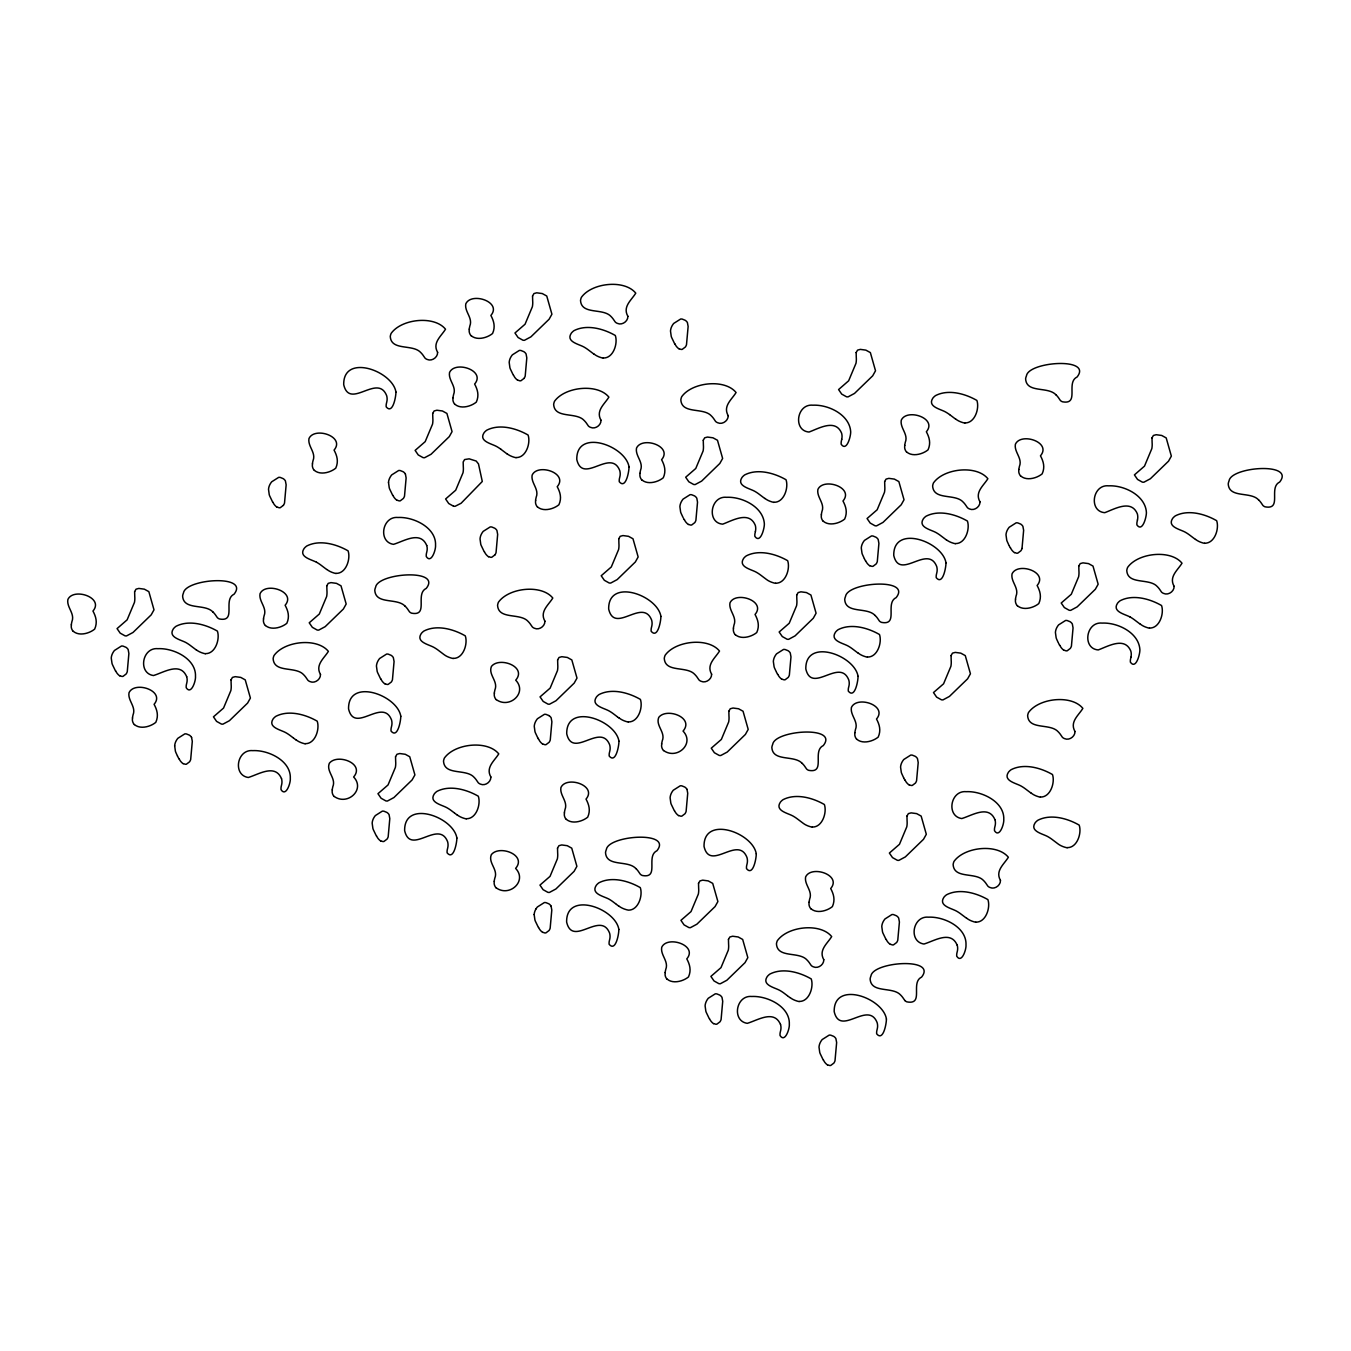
<?xml version="1.0" encoding="UTF-8"?>
<svg xmlns="http://www.w3.org/2000/svg" width="1351" height="1351" viewBox="0 0 1351 1351"><rect width="100%" height="100%" fill="white"/><g stroke="black" fill="none" stroke-linecap="round" stroke-linejoin="round"><path stroke-width="1.5" d="M174.684 745.904L175.394 751.156A56.404 32.356 4.6 0 0 175.816 752.372L177.437 755.952M388.514 482.527L389.24 487.779A56.404 32.356 4.6 0 0 389.645 488.994L392.753 495.462M534.169 914.593L534.895 919.845A56.404 32.356 4.6 0 0 535.3 921.061L538.424 927.512M71.248 624.719L71.671 622.727A82.935 47.572 4.6 0 0 71.873 621.713C75.217 613.574 66.452 607.376 67.871 599.54C73.258 587.28 104.483 597.463 92.966 611.057C95.837 616.495 97.728 622.271 94.654 629.127C89.47 633.416 79.169 636.405 73.326 631.339M132.398 717.955L132.82 715.962A82.935 47.572 4.6 0 0 133.023 714.949C136.367 706.826 127.602 700.612 129.004 692.793C134.408 680.516 165.633 690.699 154.098 704.31C156.969 709.731 158.878 715.523 155.787 722.363C150.603 726.652 140.318 729.641 134.458 724.575M263.428 618.91L263.85 616.917A82.935 47.572 4.6 0 0 264.053 615.904C267.397 607.781 258.632 601.567 260.034 593.748C265.438 581.47 296.663 591.654 285.129 605.265C287.999 610.686 289.908 616.478 286.817 623.318C281.633 627.607 271.348 630.596 265.488 625.53M312.368 463.765L312.773 461.772A82.935 47.572 4.6 0 0 312.993 460.759C316.337 452.619 307.555 446.421 308.974 438.585C314.378 426.325 345.603 436.508 334.069 450.103C336.939 455.54 338.831 461.316 335.757 468.172C330.573 472.462 320.271 475.451 314.428 470.384M332.16 789.828L332.582 787.836A82.935 47.572 4.6 0 0 332.785 786.822C336.467 778.227 325.895 771.539 329.34 763.281C337.108 753.166 365.294 763.399 353.641 776.994C365.614 789.592 347.46 806.04 334.221 796.448M452.923 397.718L453.345 395.708A82.935 47.572 4.6 0 0 453.548 394.695C456.891 386.572 448.127 380.374 449.528 372.538C454.932 360.261 486.157 370.444 474.64 384.056C477.494 389.476 479.402 395.269 476.312 402.108C471.127 406.415 460.843 409.387 454.983 404.321M469.169 329.104L469.591 327.111A82.935 47.572 4.6 0 0 469.793 326.098C473.137 317.958 464.372 311.76 465.774 303.924C471.178 291.664 502.403 301.847 490.886 315.442C493.74 320.879 495.648 326.655 492.558 333.511C487.373 337.801 477.089 340.79 471.229 335.724M494.246 693.012L494.669 691.02A82.935 47.572 4.6 0 0 494.871 689.989C498.553 681.411 487.981 674.723 491.426 666.465C499.195 656.35 527.38 666.583 515.727 680.178C527.701 692.776 509.547 709.224 496.307 699.615M535.52 500.36L535.942 498.35A82.935 47.572 4.6 0 0 536.144 497.337C539.488 489.214 530.723 482.999 532.125 475.18C537.529 462.903 568.754 473.086 557.22 486.698C560.091 492.119 561.999 497.911 558.909 504.75C553.724 509.04 543.44 512.029 537.58 506.963M494.145 881.24L494.567 879.248A82.935 47.572 4.6 0 0 494.787 878.234C498.468 869.639 487.88 862.951 491.325 854.693C499.093 844.578 527.278 854.811 515.626 868.406C527.616 881.021 509.445 897.452 496.222 887.86M564.313 812.762L564.735 810.769A82.935 47.572 4.6 0 0 564.938 809.739C568.281 801.616 559.517 795.418 560.918 787.582C566.322 775.305 597.547 785.488 586.03 799.1C588.884 804.52 590.792 810.313 587.702 817.169C582.517 821.459 572.233 824.448 566.373 819.365M639.884 473.357L640.306 471.364A82.935 47.572 4.6 0 0 640.509 470.351C643.853 462.211 635.088 456.013 636.49 448.177C641.894 435.917 673.119 446.083 661.602 459.695C664.456 465.132 666.364 470.908 663.29 477.764C658.106 482.054 647.805 485.043 641.961 479.977M661.585 743.928L662.007 741.935A82.935 47.572 4.6 0 0 662.226 740.922C665.908 732.326 655.319 725.656 658.764 717.381C666.533 707.282 694.718 717.516 683.066 731.094C695.056 743.709 676.885 760.157 663.662 750.548M665.08 972.534L665.503 970.542A82.935 47.572 4.6 0 0 665.722 969.511C669.049 961.388 660.284 955.191 661.703 947.355C667.107 935.078 698.315 945.261 686.798 958.872C689.669 964.293 691.56 970.086 688.486 976.942C683.302 981.231 673.001 984.203 667.158 979.137M733.34 628.131L733.762 626.138A82.935 47.572 4.6 0 0 733.965 625.108C737.308 616.985 728.544 610.787 729.962 602.951C735.349 590.674 766.574 600.857 755.057 614.469C757.928 619.889 759.819 625.682 756.746 632.538C751.561 636.828 741.26 639.817 735.417 634.734M821.273 514.663L821.695 512.671A82.935 47.572 4.6 0 0 821.898 511.641C825.241 503.518 816.477 497.32 817.879 489.484C823.283 477.207 854.507 487.39 842.99 501.001C845.844 506.422 847.752 512.215 844.662 519.071C839.478 523.361 829.193 526.333 823.333 521.266M808.996 902.198L809.418 900.205A82.935 47.572 4.6 0 0 809.621 899.192C812.964 891.052 804.2 884.854 805.601 877.019C811.005 864.758 842.23 874.924 830.696 888.536C833.567 893.974 835.458 899.749 832.385 906.605C827.2 910.895 816.916 913.884 811.056 908.818M854.795 732.681L855.217 730.688A82.935 47.572 4.6 0 0 855.419 729.675C858.763 721.535 849.999 715.338 851.4 707.502C856.804 695.241 888.029 705.408 876.512 719.019C879.366 724.457 881.274 730.232 878.201 737.089C873.016 741.378 862.715 744.367 856.872 739.301M904.646 445.425L905.069 443.432A82.935 47.572 4.6 0 0 905.271 442.402C908.615 434.279 899.85 428.081 901.252 420.245C906.656 407.968 937.881 418.151 926.364 431.763C929.218 437.184 931.126 442.976 928.053 449.832C922.868 454.122 912.567 457.111 906.724 452.028M1018.772 469.472L1019.194 467.463A82.935 47.572 4.6 0 0 1019.397 466.45C1022.741 458.327 1013.976 452.112 1015.378 444.293C1020.782 432.016 1052.007 442.199 1040.473 455.811C1043.344 461.231 1045.252 467.024 1042.161 473.863C1036.977 478.153 1026.692 481.142 1020.832 476.076M1015.412 599.152L1015.834 597.159A82.935 47.572 4.6 0 0 1016.036 596.146C1019.38 588.006 1010.616 581.808 1012.017 573.972C1017.421 561.695 1048.646 571.878 1037.129 585.49C1039.983 590.911 1041.891 596.703 1038.801 603.559C1033.633 607.849 1023.332 610.838 1017.472 605.772M755.429 531.45L755.006 533.324A30.955 17.766 4.6 0 0 754.871 536.398C760.326 544.132 764.48 528.596 764.362 523.918C763.366 506.878 742.121 496.543 726.602 497.303C710.305 495.581 706.421 522.905 722.717 524.154C732.732 520.422 749.214 510.627 755.293 525.303A36.443 20.907 4.6 0 1 755.395 531.45M841.757 439.345L841.318 441.22A30.955 17.766 4.6 0 0 841.2 444.293C846.655 452.011 850.792 436.491 850.691 431.796C849.678 414.774 828.45 404.439 812.914 405.199C796.617 403.476 792.75 430.8 809.046 432.033C819.061 428.318 835.526 418.523 841.605 433.181A36.443 20.907 4.6 0 1 841.707 439.345M1137.474 519.983L1137.052 521.858A30.955 17.766 4.6 0 0 1136.917 524.931C1142.372 532.649 1146.526 517.129 1146.408 512.434C1145.412 495.412 1124.167 485.077 1108.647 485.836C1092.351 484.114 1088.467 511.438 1104.763 512.671C1114.778 508.955 1131.26 499.161 1137.339 513.819A36.443 20.907 4.6 0 1 1137.441 519.983M1130.956 657.245L1130.534 659.119A30.955 17.766 4.6 0 0 1130.399 662.193C1135.853 669.91 1140.008 654.391 1139.889 649.696C1138.893 632.673 1117.649 622.338 1102.129 623.098C1085.832 621.376 1081.948 648.7 1098.245 649.932C1108.259 646.217 1124.741 636.422 1130.821 651.081A36.443 20.907 4.6 0 1 1130.922 657.245M1022.015 548.489L1023.636 530.301L1022.91 526.4A9.845 5.64 4.6 0 0 1020.697 524.087L1017.776 522.905A3.563 2.043 4.6 0 0 1016.155 522.837L1009.214 527.245A39.736 22.798 4.6 0 0 1007.914 529.068A35.514 20.366 4.6 0 0 1006.005 534.861L1006.731 540.113A56.404 32.356 4.6 0 0 1007.154 541.329L1008.842 545.044M283.389 505.342L280.265 507.689A2.347 1.351 4.6 0 1 279.032 507.723L277.208 507.132M524.053 378.381L520.946 380.746A2.347 1.351 4.6 0 1 519.696 380.779L517.872 380.171M494.905 554.906L491.798 557.254A2.347 1.351 4.6 0 1 490.548 557.288L488.724 556.68M603.306 357.998C613.286 358.387 618.082 343.492 615.313 335.487C603.593 328.732 586.79 324.054 574.006 330.64A22.258 12.767 4.6 0 0 571.253 333.258C565.731 341.668 578.481 344.032 583.716 346.886A39.415 22.612 4.6 0 1 588.023 349.673L594.068 354.232M964.884 422.931C974.848 423.319 979.661 408.424 976.891 400.436C965.154 393.665 948.351 388.987 935.584 395.573A22.258 12.767 4.6 0 0 932.815 398.19C927.293 406.6 940.06 408.965 945.295 411.835A39.415 22.612 4.6 0 1 949.584 414.605M516.099 457.55C526.063 457.921 530.859 443.027 528.089 435.039C516.369 428.267 499.566 423.606 486.782 430.175A22.258 12.767 4.6 0 0 484.03 432.793C478.507 441.203 491.257 443.567 496.509 446.438A39.415 22.612 4.6 0 1 500.799 449.207M1204.67 543.203C1214.633 543.592 1219.446 528.697 1216.66 520.692C1204.94 513.92 1188.137 509.259 1175.37 515.846A22.258 12.767 4.6 0 0 1172.6 518.463C1167.078 526.856 1179.845 529.237 1185.08 532.091A39.415 22.612 4.6 0 1 1189.37 534.861L1195.432 539.437M774.039 502.251C784.002 502.64 788.798 487.745 786.029 479.74C774.309 472.968 757.506 468.307 744.722 474.893A22.258 12.767 4.6 0 0 741.969 477.511C736.447 485.904 749.197 488.285 754.449 491.139A39.415 22.612 4.6 0 1 758.738 493.909L764.784 498.485M955.41 543.558C965.391 543.929 970.187 529.035 967.417 521.047C955.697 514.275 938.894 509.614 926.111 516.183A22.258 12.767 4.6 0 0 923.358 518.801C917.836 527.211 930.586 529.575 935.821 532.446A39.415 22.612 4.6 0 1 940.127 535.216L946.173 539.775M775.66 583.193C785.64 583.581 790.436 568.687 787.667 560.699C775.947 553.927 759.144 549.266 746.36 555.835A22.258 12.767 4.6 0 0 743.59 558.453C738.085 566.863 750.835 569.227 756.07 572.098A39.415 22.612 4.6 0 1 760.377 574.867L766.422 579.427A17.614 10.099 4.6 0 0 775.575 583.362M1149.549 628.046C1159.53 628.418 1164.326 613.54 1161.556 605.535C1149.836 598.763 1133.033 594.102 1120.249 600.671A22.258 12.767 4.6 0 0 1117.497 603.289C1111.974 611.699 1124.724 614.08 1129.96 616.934M336.078 573.364C346.059 573.736 350.855 558.858 348.085 550.853C336.365 544.081 319.562 539.421 306.778 545.99A22.258 12.767 4.6 0 0 304.026 548.624C298.503 557.017 311.254 559.398 316.489 562.252M867.494 657.025C877.458 657.397 882.254 642.502 879.484 634.514C867.764 627.742 850.961 623.081 838.177 629.65A22.258 12.767 4.6 0 0 835.425 632.268C829.902 640.678 842.652 643.042 847.904 645.913A39.415 22.612 4.6 0 1 852.194 648.683L858.24 653.242M453.277 658.376C463.258 658.748 468.054 643.853 465.284 635.865C453.564 629.093 436.761 624.432 423.978 631.001A22.258 12.767 4.6 0 0 421.208 633.619C415.703 642.029 428.453 644.393 433.688 647.264A39.415 22.612 4.6 0 1 437.994 650.034L444.04 654.593A17.614 10.099 4.6 0 0 453.193 658.528M205.403 653.614C215.366 654.002 220.162 639.107 217.393 631.103C205.673 624.348 188.87 619.67 176.086 626.256A22.258 12.767 4.6 0 0 173.333 628.874C167.811 637.284 180.561 639.648 185.813 642.502A39.415 22.612 4.6 0 1 190.103 645.288L196.148 649.848M628.384 721.907C638.364 722.278 643.16 707.384 640.391 699.396C628.671 692.624 611.868 687.963 599.084 694.532A22.258 12.767 4.6 0 0 596.331 697.15C590.809 705.56 603.559 707.924 608.794 710.795A39.415 22.612 4.6 0 1 613.101 713.564L617.187 716.655M1040.473 797.039C1050.436 797.411 1055.249 782.516 1052.48 774.528C1040.743 767.756 1023.94 763.095 1011.173 769.665A22.258 12.767 4.6 0 0 1008.403 772.282C1002.881 780.692 1015.648 783.056 1020.883 785.927A39.415 22.612 4.6 0 1 1025.173 788.697L1031.235 793.257M305.191 743.658C315.155 744.046 319.967 729.152 317.198 721.164C305.461 714.392 288.658 709.731 275.891 716.3A22.258 12.767 4.6 0 0 273.122 718.918C267.599 727.328 280.366 729.692 285.601 732.563A39.415 22.612 4.6 0 1 289.891 735.332L293.251 737.866M1067.189 847.617C1077.152 847.989 1081.965 833.111 1079.179 825.106C1067.459 818.334 1050.656 813.674 1037.872 820.243A22.258 12.767 4.6 0 0 1035.119 822.86C1029.597 831.27 1042.364 833.651 1047.599 836.505A39.415 22.612 4.6 0 1 1051.889 839.275L1057.951 843.835A17.614 10.099 4.6 0 0 1067.104 847.786M812.373 827.032C822.337 827.403 827.15 812.508 824.38 804.52C812.643 797.749 795.84 793.088 783.073 799.657A22.258 12.767 4.6 0 0 780.304 802.274C774.782 810.684 787.549 813.049 792.784 815.92A39.415 22.612 4.6 0 1 797.073 818.689L803.136 823.249A17.614 10.099 4.6 0 0 812.289 827.184M466.298 818.723C476.278 819.094 481.074 804.217 478.305 796.212C466.585 789.44 449.782 784.779 436.998 791.348A22.258 12.767 4.6 0 0 434.245 793.983C428.723 802.376 441.473 804.757 446.708 807.611A39.415 22.612 4.6 0 1 451.014 810.38L454.358 812.914M975.912 922.125C985.875 922.497 990.671 907.602 987.902 899.614C976.182 892.842 959.379 888.181 946.595 894.75A22.258 12.767 4.6 0 0 943.842 897.368C938.32 905.778 951.07 908.142 956.322 911.013A39.415 22.612 4.6 0 1 960.612 913.783L966.657 918.342M799.235 1001.429C809.198 1001.8 813.994 986.905 811.225 978.918C799.505 972.146 782.702 967.485 769.918 974.054A22.258 12.767 4.6 0 0 767.165 976.672C761.643 985.082 774.393 987.446 779.645 990.317A39.415 22.612 4.6 0 1 783.935 993.086L787.295 995.619M453.531 506.203L448.735 503.535L445.61 498.975L455.692 490.227L463.021 472.732A67.803 38.892 4.6 0 0 463.309 466.838L463.173 462.008L464.592 459.56L469.152 458.833L476.194 461.046L478.49 463.933L482.29 481.48L461.096 503.264L455.118 506.287A3.681 2.111 4.6 0 1 453.531 506.203M679.198 348.778L681.005 349.385A2.347 1.351 4.6 0 0 682.255 349.352L685.379 346.987A25.196 14.456 4.6 0 0 686.494 344.691L688.132 326.486L687.406 322.585A9.845 5.64 4.6 0 0 685.193 320.288L682.272 319.106A3.563 2.043 4.6 0 0 680.651 319.022L673.71 323.429A39.736 22.798 4.6 0 0 672.41 325.253A35.514 20.366 4.6 0 0 670.501 331.063L671.227 336.315A56.404 32.356 4.6 0 0 671.65 337.53L674.757 343.981M1014.702 552.576L1016.509 553.184A2.347 1.351 4.6 0 0 1017.759 553.15L1020.883 550.786A25.196 14.456 4.6 0 0 1021.998 548.489M1064.115 650.219L1065.939 650.81A2.347 1.351 4.6 0 0 1067.189 650.794L1070.296 648.429A25.196 14.456 4.6 0 0 1071.427 646.116L1073.049 627.928L1072.339 624.027A9.845 5.64 4.6 0 0 1070.127 621.73L1067.206 620.548A3.563 2.043 4.6 0 0 1065.584 620.464L1058.627 624.871A39.736 22.798 4.6 0 0 1057.326 626.695A35.514 20.366 4.6 0 0 1055.418 632.504L1056.144 637.756A56.404 32.356 4.6 0 0 1056.566 638.972L1058.255 642.688M869.976 565.731L871.8 566.322A2.347 1.351 4.6 0 0 873.033 566.289L876.157 563.941A25.196 14.456 4.6 0 0 877.289 561.628L878.91 543.44L878.201 539.539A9.845 5.64 4.6 0 0 875.972 537.225L873.067 536.043A3.563 2.043 4.6 0 0 871.429 535.975L864.488 540.383A39.736 22.798 4.6 0 0 863.188 542.207A35.514 20.366 4.6 0 0 861.279 548.016L862.006 553.268A56.404 32.356 4.6 0 0 862.428 554.467L864.319 558.554M688.588 524.424L690.412 525.032A2.347 1.351 4.6 0 0 691.661 524.999L694.769 522.634A25.196 14.456 4.6 0 0 695.9 520.338L697.521 502.15L696.812 498.249A9.845 5.64 4.6 0 0 694.6 495.935L691.678 494.753A3.563 2.043 4.6 0 0 690.057 494.686L683.099 499.093A39.736 22.798 4.6 0 0 681.816 500.9A35.514 20.366 4.6 0 0 679.891 506.709L680.617 511.961A56.404 32.356 4.6 0 0 681.039 513.177L682.93 517.247M782.043 679.198L783.867 679.789A2.347 1.351 4.6 0 0 785.117 679.756L788.224 677.408A25.196 14.456 4.6 0 0 789.356 675.095L790.977 656.907L790.267 653.006A9.845 5.64 4.6 0 0 788.055 650.692L785.134 649.527A3.563 2.043 4.6 0 0 783.512 649.443L776.555 653.85A39.736 22.798 4.6 0 0 775.271 655.674A35.514 20.366 4.6 0 0 773.346 661.483L774.089 666.735A56.404 32.356 4.6 0 0 774.495 667.951L776.386 672.021M397.194 500.242L399.018 500.849A2.347 1.351 4.6 0 0 400.268 500.816L403.375 498.451A25.196 14.456 4.6 0 0 404.506 496.155L406.127 477.967L405.418 474.066M909.274 784.847L911.081 785.438A2.347 1.351 4.6 0 0 912.33 785.404L915.454 783.056A25.196 14.456 4.6 0 0 916.569 780.743L918.207 762.555L917.481 758.654A9.845 5.64 4.6 0 0 915.269 756.34L912.347 755.158A3.563 2.043 4.6 0 0 910.726 755.091L903.785 759.498A39.736 22.798 4.6 0 0 902.485 761.322A35.514 20.366 4.6 0 0 900.577 767.132L901.303 772.384A56.404 32.356 4.6 0 0 901.725 773.583L903.599 777.669M542.95 744.08L544.774 744.671A2.347 1.351 4.6 0 0 546.024 744.637L549.131 742.29A25.196 14.456 4.6 0 0 550.262 739.976L551.884 721.789L551.174 717.888A9.845 5.64 4.6 0 0 548.945 715.574M678.793 815.548L680.617 816.156A2.347 1.351 4.6 0 0 681.85 816.122L684.974 813.758A25.196 14.456 4.6 0 0 686.105 811.461L687.727 793.273L687 789.356M385.136 683.809L386.96 684.417A2.347 1.351 4.6 0 0 388.193 684.383L391.317 682.019A25.196 14.456 4.6 0 0 392.449 679.722L394.07 661.534L393.344 657.633A9.845 5.64 4.6 0 0 391.131 655.319L388.227 654.137A3.563 2.043 4.6 0 0 386.589 654.07L379.648 658.477A39.736 22.798 4.6 0 0 378.348 660.301A35.514 20.366 4.6 0 0 376.439 666.094L377.165 671.346A56.404 32.356 4.6 0 0 377.588 672.562L380.695 679.029M890.478 944.281L892.285 944.889A2.347 1.351 4.6 0 0 893.535 944.856L896.659 942.491A25.196 14.456 4.6 0 0 897.773 940.195L899.411 922.007L898.685 918.106A9.845 5.64 4.6 0 0 896.473 915.792L893.551 914.61A3.563 2.043 4.6 0 0 891.93 914.543L884.989 918.95A39.736 22.798 4.6 0 0 883.689 920.774A35.514 20.366 4.6 0 0 881.781 926.566L882.507 931.818A56.404 32.356 4.6 0 0 882.912 933.034L886.036 939.502M119.952 675.787L121.776 676.395A2.347 1.351 4.6 0 0 123.025 676.361L126.133 673.997A25.196 14.456 4.6 0 0 127.264 671.7L128.885 653.512L128.176 649.611A9.845 5.64 4.6 0 0 125.964 647.298L123.042 646.116A3.563 2.043 4.6 0 0 121.421 646.048L114.463 650.456A39.736 22.798 4.6 0 0 113.18 652.28A35.514 20.366 4.6 0 0 111.255 658.072L111.998 663.324A56.404 32.356 4.6 0 0 112.403 664.54L115.511 671.008M380.864 840.896L382.688 841.504A2.347 1.351 4.6 0 0 383.92 841.47L387.045 839.106A25.196 14.456 4.6 0 0 388.176 836.809L389.797 818.605L389.088 814.704A9.845 5.64 4.6 0 0 386.859 812.407L383.954 811.225A3.563 2.043 4.6 0 0 382.316 811.14L375.375 815.565A39.736 22.798 4.6 0 0 374.075 817.372A35.514 20.366 4.6 0 0 372.167 823.181L372.893 828.433A56.404 32.356 4.6 0 0 373.315 829.649L376.422 836.1M827.707 1064.858L829.514 1065.466A2.347 1.351 4.6 0 0 830.764 1065.432L833.888 1063.068A25.196 14.456 4.6 0 0 835.002 1060.771L836.641 1042.584L835.914 1038.683A9.845 5.64 4.6 0 0 833.702 1036.369L830.781 1035.187A3.563 2.043 4.6 0 0 829.159 1035.119L822.219 1039.527A39.736 22.798 4.6 0 0 820.918 1041.351A35.514 20.366 4.6 0 0 819.01 1047.143L819.736 1052.395A56.404 32.356 4.6 0 0 820.158 1053.611L823.266 1060.079M542.866 932.308L544.673 932.916A2.347 1.351 4.6 0 0 545.922 932.882L549.046 930.518A25.196 14.456 4.6 0 0 550.161 928.221L551.799 910.034L551.073 906.116M713.801 1023.602L715.608 1024.193A2.347 1.351 4.6 0 0 716.857 1024.159L719.982 1021.812A25.196 14.456 4.6 0 0 721.096 1019.498L722.717 1001.311L722.008 997.41A9.845 5.64 4.6 0 0 719.796 995.096L716.874 993.914A3.563 2.043 4.6 0 0 715.253 993.846L708.296 998.254A39.736 22.798 4.6 0 0 707.012 1000.078A35.514 20.366 4.6 0 0 705.104 1005.887L705.83 1011.139A56.404 32.356 4.6 0 0 706.235 1012.338L709.343 1018.806M183.364 763.619L185.188 764.227A2.347 1.351 4.6 0 0 186.421 764.193L189.545 761.829A25.196 14.456 4.6 0 0 190.677 759.532L192.298 741.344L191.572 737.426M548.945 715.591L546.04 714.392A3.563 2.043 4.6 0 0 544.402 714.324L537.462 718.732A39.736 22.798 4.6 0 0 536.161 720.556A35.514 20.366 4.6 0 0 534.253 726.365L534.979 731.617A56.404 32.356 4.6 0 0 535.401 732.833L537.664 737.629M955.647 419.165L949.618 414.588M1140.312 624.263L1134.283 619.704A39.415 22.612 4.6 0 0 1129.993 616.917M506.845 453.767L500.816 449.207M619.146 718.124L617.475 716.891M326.689 569.48L320.812 565.022A39.415 22.612 4.6 0 0 316.522 562.236M789.828 997.545L787.582 995.839M619.045 906.369L616.495 904.444M457.06 814.94L454.662 813.133M295.953 739.892L293.539 738.085M616.36 904.326L613.016 901.793A39.415 22.612 4.6 0 0 608.744 899.006C603.458 896.203 590.708 893.788 596.23 885.395A22.258 12.767 4.6 0 1 598.983 882.76C611.767 876.191 628.57 880.852 640.29 887.624C643.059 895.629 638.263 910.506 628.299 910.135A17.614 10.099 4.6 0 1 619.18 906.301M1258.592 499.921C1250.705 491.105 1229.089 498.62 1228.228 483.928A34.89 20.012 4.6 0 1 1229.072 480.821C1231.2 466.551 1295.744 461.958 1279.633 482.087C1268.184 487.576 1282.572 510.154 1265.009 506.811A6.383 3.665 4.6 0 1 1262.932 505.46L1261.547 503.45A35.818 20.535 4.6 0 0 1258.642 499.904M1055.992 394.88C1048.106 386.048 1026.49 393.58 1025.612 378.871A34.89 20.012 4.6 0 1 1026.473 375.781C1028.601 361.511 1093.128 356.917 1077.034 377.047C1065.567 382.519 1079.973 405.114 1062.393 401.771A6.383 3.665 4.6 0 1 1060.332 400.42L1058.948 398.393A35.818 20.535 4.6 0 0 1056.043 394.864M875.076 615.482C867.19 606.65 845.574 614.181 844.713 599.472A34.89 20.012 4.6 0 1 845.557 596.365C847.685 582.112 912.212 577.519 896.118 597.649C884.669 603.12 899.057 625.716 881.494 622.372A6.383 3.665 4.6 0 1 879.417 621.021L878.032 618.994A35.818 20.535 4.6 0 0 875.127 615.465M802.224 763.433C794.337 754.601 772.704 762.133 771.843 747.424A34.89 20.012 4.6 0 1 772.704 744.333C774.832 730.064 839.359 725.47 823.266 745.6C811.799 751.072 826.204 773.667 808.624 770.323A6.383 3.665 4.6 0 1 806.564 768.972L805.162 766.946A35.818 20.535 4.6 0 0 802.274 763.416M405.165 606.261C397.262 597.446 375.646 604.961 374.784 590.269A34.89 20.012 4.6 0 1 375.629 587.161C377.773 572.892 442.301 568.315 426.207 588.428C414.74 593.916 429.145 616.495 411.565 613.168A6.383 3.665 4.6 0 1 409.505 611.817L408.103 609.791A35.818 20.535 4.6 0 0 405.216 606.244M635.882 868.592C627.995 859.76 606.379 867.291 605.518 852.582A34.89 20.012 4.6 0 1 606.363 849.492C608.507 835.222 673.034 830.629 656.924 850.758C645.474 856.23 659.862 878.825 642.299 875.482A6.383 3.665 4.6 0 1 640.239 874.131L638.837 872.104A35.818 20.535 4.6 0 0 635.949 868.575M212.985 612.071C205.099 603.255 183.483 610.77 182.621 596.078A34.89 20.012 4.6 0 1 183.466 592.971C185.594 578.701 250.138 574.107 234.027 594.237C222.577 599.726 236.965 622.304 219.402 618.961A6.383 3.665 4.6 0 1 217.325 617.61L215.94 615.6A35.818 20.535 4.6 0 0 213.036 612.054M904.866 1000.517L903.447 998.49A35.818 20.535 4.6 0 0 900.56 994.961C892.589 986.213 871.023 993.66 870.128 978.985A34.89 20.012 4.6 0 1 870.973 975.878C873.118 961.608 937.645 957.015 921.551 977.145C910.084 982.633 924.489 1005.212 906.909 1001.868A6.383 3.665 4.6 0 1 904.849 1000.517M1010.261 547.797L1009.214 545.77M1059.674 645.423L1058.576 643.296M865.467 560.817L864.437 558.807M904.765 779.932L903.735 777.906M777.602 674.402L776.572 672.393M684.146 519.628L683.42 518.227M513.363 375.274L510.323 368.924A56.404 32.356 4.6 0 1 509.901 367.708L509.192 362.456A35.514 20.366 4.6 0 1 511.083 356.664A39.736 22.798 4.6 0 1 512.384 354.84L519.324 350.433A3.563 2.043 4.6 0 1 520.962 350.5L523.867 351.682A9.845 5.64 4.6 0 1 526.079 353.996L526.806 357.897L525.201 376.085A25.196 14.456 4.6 0 1 524.053 378.381M674.352 810.752L671.244 804.301A56.404 32.356 4.6 0 1 670.822 803.085L670.113 797.833A35.514 20.366 4.6 0 1 672.004 792.024A39.736 22.798 4.6 0 1 673.305 790.217L680.245 785.809A3.563 2.043 4.6 0 1 681.883 785.877L684.788 787.059A9.845 5.64 4.6 0 1 686.984 789.372M484.232 551.782L481.176 545.432A56.404 32.356 4.6 0 1 480.753 544.233L480.044 538.981A35.514 20.366 4.6 0 1 481.935 533.172A39.736 22.798 4.6 0 1 483.236 531.348L490.193 526.941A3.563 2.043 4.6 0 1 491.815 527.008L494.719 528.207A9.845 5.64 4.6 0 1 496.932 530.504L497.658 534.405L496.053 552.593A25.196 14.456 4.6 0 1 494.922 554.906M538.441 739.166L537.782 737.882M272.767 502.336L269.66 495.885A56.404 32.356 4.6 0 1 269.237 494.669L268.528 489.417A35.514 20.366 4.6 0 1 270.42 483.607A39.736 22.798 4.6 0 1 271.72 481.783L278.661 477.376A3.563 2.043 4.6 0 1 280.299 477.443L283.203 478.642A9.845 5.64 4.6 0 1 285.416 480.939L286.142 484.84L284.521 503.045A25.196 14.456 4.6 0 1 283.389 505.342M178.923 758.823L177.505 756.087M994.944 819.669C988.611 804.588 972.129 815.48 961.76 818.554C945.987 816.24 950.327 790.115 966.252 791.686C981.805 790.892 1004.57 801.802 1003.776 819.449C1004.198 824.076 999.402 838.363 994.522 830.781A30.955 17.766 4.6 0 1 994.657 827.707L995.096 825.833A36.443 20.907 4.6 0 0 994.995 819.669M957.167 945.16C950.834 930.079 934.352 940.955 923.966 944.028C908.21 941.731 912.55 915.59 928.475 917.177C944.028 916.383 966.792 927.276 965.999 944.94C966.421 949.567 961.608 963.854 956.744 956.255A30.955 17.766 4.6 0 1 956.88 953.181L957.319 951.324A36.443 20.907 4.6 0 0 957.217 945.16M780.49 1024.463C774.157 1009.383 757.675 1020.275 747.289 1023.332C731.533 1021.035 735.873 994.91 751.798 996.481C767.351 995.687 790.115 1006.579 789.322 1024.244C789.744 1028.871 784.931 1043.158 780.067 1035.575A30.955 17.766 4.6 0 1 780.202 1032.485L780.642 1030.627A36.443 20.907 4.6 0 0 780.54 1024.463M426.713 545.466C420.381 530.386 403.898 541.261 393.513 544.335C377.756 542.038 382.097 515.896 398.021 517.484C413.575 516.673 436.339 527.582 435.546 545.247C435.968 549.874 431.155 564.161 426.291 556.561A30.955 17.766 4.6 0 1 426.426 553.488L426.865 551.63A36.443 20.907 4.6 0 0 426.764 545.466M281.481 778.615C275.148 763.535 258.649 774.41 248.28 777.484C232.524 775.187 236.847 749.045 252.789 750.632C268.342 749.839 291.107 760.731 290.313 778.396C290.735 783.023 285.922 797.31 281.059 789.71A30.955 17.766 4.6 0 1 281.177 786.637L281.616 784.779A36.443 20.907 4.6 0 0 281.532 778.615M186.658 676.665C180.325 661.568 163.843 672.46 153.457 675.534C137.701 673.237 142.024 647.095 157.966 648.683C173.519 647.872 196.283 658.781 195.49 676.446C195.912 681.073 191.099 695.343 186.235 687.76A30.955 17.766 4.6 0 1 186.37 684.687L186.81 682.829A36.443 20.907 4.6 0 0 186.708 676.665M183.111 763.72A20.096 11.534 4.6 0 1 179.176 758.806M191.555 737.443A9.845 5.64 4.6 0 0 189.36 735.13L186.455 733.948A3.563 2.043 4.6 0 0 184.817 733.88L177.876 738.288A39.736 22.798 4.6 0 0 176.576 740.095A35.514 20.366 4.6 0 0 174.667 745.904M134.273 724.626A19.269 11.044 4.6 0 1 132.618 717.989M305.106 743.827A17.614 10.099 4.6 0 1 296.072 739.841M663.476 750.599A19.269 11.044 4.6 0 1 661.804 743.962M827.454 1064.96A20.096 11.534 4.6 0 1 823.519 1060.045M276.972 507.233A20.096 11.534 4.6 0 1 273.02 502.319M314.243 470.418A19.269 11.044 4.6 0 1 312.571 463.798M335.994 573.533A17.614 10.099 4.6 0 1 326.976 569.531M396.958 500.343A20.096 11.534 4.6 0 1 393.023 495.429M405.401 474.066A9.845 5.64 4.6 0 0 403.206 471.752L400.284 470.57A3.563 2.043 4.6 0 0 398.663 470.503L391.706 474.91A39.736 22.798 4.6 0 0 390.422 476.734A35.514 20.366 4.6 0 0 388.497 482.527M454.797 404.371A19.269 11.044 4.6 0 1 453.142 397.734M516.014 457.719A17.614 10.099 4.6 0 1 506.98 453.716M488.488 556.781A20.096 11.534 4.6 0 1 484.553 551.884M537.394 507.013A19.269 11.044 4.6 0 1 535.739 500.377M906.538 452.078A19.269 11.044 4.6 0 1 904.866 445.458M678.945 348.879A20.096 11.534 4.6 0 1 675.01 343.965M964.8 423.099A17.614 10.099 4.6 0 1 955.782 419.114M1020.647 476.126A19.269 11.044 4.6 0 1 1018.975 469.489M1204.585 543.372A17.614 10.099 4.6 0 1 1195.551 539.387M1014.449 552.677A20.096 11.534 4.6 0 1 1010.514 547.78M384.883 683.91A20.096 11.534 4.6 0 1 380.948 679.013M678.557 815.649A20.096 11.534 4.6 0 1 674.605 810.735M566.187 819.415A19.269 11.044 4.6 0 1 564.532 812.795M810.87 908.851A19.269 11.044 4.6 0 1 809.198 902.232M1040.388 797.208A17.614 10.099 4.6 0 1 1031.353 793.206M909.02 784.931A20.096 11.534 4.6 0 1 905.086 780.034M856.686 739.335A19.269 11.044 4.6 0 1 855.014 732.715M119.715 675.888A20.096 11.534 4.6 0 1 115.781 670.974M73.14 631.373A19.269 11.044 4.6 0 1 71.468 624.753M205.318 653.783A17.614 10.099 4.6 0 1 196.283 649.797M713.548 1023.703A20.096 11.534 4.6 0 1 709.613 1018.789M666.972 979.188A19.269 11.044 4.6 0 1 665.3 972.551M799.15 1001.598A17.614 10.099 4.6 0 1 790.115 997.595M890.225 944.383A20.096 11.534 4.6 0 1 886.29 939.485M975.827 922.277A17.614 10.099 4.6 0 1 966.792 918.292M542.612 932.41A20.096 11.534 4.6 0 1 538.677 927.495M551.056 906.133A9.845 5.64 4.6 0 0 548.861 903.819L545.939 902.637A3.563 2.043 4.6 0 0 544.318 902.569L537.377 906.977A39.736 22.798 4.6 0 0 536.077 908.784M534.169 914.593A35.514 20.366 4.6 0 1 536.077 908.784M496.037 887.894A19.269 11.044 4.6 0 1 494.365 881.274M380.627 840.997A20.096 11.534 4.6 0 1 376.676 836.083M334.035 796.482A19.269 11.044 4.6 0 1 332.38 789.862M466.213 818.892A17.614 10.099 4.6 0 1 457.195 814.889M265.303 625.581A19.269 11.044 4.6 0 1 263.631 618.944M517.636 380.273A20.096 11.534 4.6 0 1 513.684 375.358M471.043 335.757A19.269 11.044 4.6 0 1 469.388 329.137M603.221 358.167A17.614 10.099 4.6 0 1 594.204 354.182M1063.879 650.321A20.096 11.534 4.6 0 1 1059.944 645.406M1017.286 605.805A19.269 11.044 4.6 0 1 1015.631 599.185M1149.465 628.215A17.614 10.099 4.6 0 1 1140.447 624.213M542.714 744.181A20.096 11.534 4.6 0 1 538.762 739.267M496.121 699.666A19.269 11.044 4.6 0 1 494.466 693.046M628.299 722.076A17.614 10.099 4.6 0 1 619.282 718.073M688.351 524.526A20.096 11.534 4.6 0 1 684.417 519.611M641.776 480.01A19.269 11.044 4.6 0 1 640.104 473.39M773.954 502.42A17.614 10.099 4.6 0 1 764.919 498.435M869.74 565.833A20.096 11.534 4.6 0 1 865.788 560.918M823.147 521.317A19.269 11.044 4.6 0 1 821.492 514.68M955.326 543.727A17.614 10.099 4.6 0 1 946.308 539.725M781.807 679.3A20.096 11.534 4.6 0 1 777.872 674.385M735.231 634.784A19.269 11.044 4.6 0 1 733.559 628.164M867.41 657.194A17.614 10.099 4.6 0 1 858.375 653.192M320.491 674.504C320.694 679.587 314.58 683.826 309.919 681.563A6.383 3.665 4.6 0 1 307.859 680.212L306.457 678.185A35.818 20.535 4.6 0 0 303.57 674.656C295.599 665.908 274.033 673.355 273.138 658.663A34.89 20.012 4.6 0 1 274 655.573C284.318 640.948 317.113 637.402 328.377 651.368C323.987 658.461 315.019 664.928 320.491 674.504M437.623 352.341C437.825 357.424 431.712 361.663 427.051 359.4A6.383 3.665 4.6 0 1 424.991 358.049L423.589 356.022A35.818 20.535 4.6 0 0 420.701 352.493C412.731 343.745 391.165 351.192 390.27 336.5A34.89 20.012 4.6 0 1 391.131 333.41C401.433 318.785 434.245 315.239 445.509 329.205C441.118 336.315 432.151 342.766 437.623 352.341M490.869 777.011C491.072 782.094 484.958 786.333 480.297 784.07A6.383 3.665 4.6 0 1 478.237 782.719L476.835 780.692A35.818 20.535 4.6 0 0 473.948 777.163C465.977 768.415 444.411 775.862 443.516 761.17A34.89 20.012 4.6 0 1 444.378 758.08C454.696 743.455 487.491 739.909 498.755 753.875C494.365 760.968 485.397 767.436 490.869 777.011M544.909 621.19C545.112 626.273 539.015 630.512 534.354 628.232A6.383 3.665 4.6 0 1 532.294 626.881L530.892 624.871A35.818 20.535 4.6 0 0 528.005 621.325C520.017 612.577 498.468 620.025 497.573 605.349A34.89 20.012 4.6 0 1 498.418 602.242C508.736 587.634 541.531 584.071 552.795 598.037C548.422 605.147 539.454 611.598 544.909 621.19M601.009 420.262C601.212 425.345 595.099 429.584 590.438 427.321A6.383 3.665 4.6 0 1 588.377 425.97L586.976 423.944A35.818 20.535 4.6 0 0 584.088 420.414C576.117 411.65 554.552 419.097 553.657 404.422A34.89 20.012 4.6 0 1 554.501 401.315C564.819 386.707 597.615 383.16 608.879 397.126C604.505 404.219 595.538 410.67 601.009 420.262M627.877 316.303C628.08 321.386 621.967 325.608 617.306 323.345A6.383 3.665 4.6 0 1 615.245 321.994L613.844 319.984A35.818 20.535 4.6 0 0 610.956 316.438C602.985 307.69 581.42 315.138 580.525 300.462A34.89 20.012 4.6 0 1 581.386 297.355C591.704 282.747 624.5 279.184 635.764 293.15C631.373 300.26 622.406 306.711 627.877 316.303M711.622 674.217C711.825 679.3 705.712 683.538 701.051 681.276A6.383 3.665 4.6 0 1 698.991 679.925L697.589 677.898A35.818 20.535 4.6 0 0 694.701 674.352C686.73 665.604 665.165 673.051 664.27 658.376A34.89 20.012 4.6 0 1 665.131 655.269C675.449 640.661 708.245 637.115 719.509 651.064C715.118 658.173 706.151 664.624 711.622 674.217M728.189 415.669C728.392 420.752 722.295 424.991 717.634 422.728A6.383 3.665 4.6 0 1 715.557 421.377L714.172 419.35A35.818 20.535 4.6 0 0 711.268 415.821C703.297 407.073 681.731 414.521 680.836 399.828A34.89 20.012 4.6 0 1 681.698 396.721C692.016 382.113 724.812 378.567 736.075 392.533C731.702 399.626 722.717 406.094 728.189 415.669M823.789 959.717C823.992 964.8 817.895 969.039 813.234 966.776A6.383 3.665 4.6 0 1 811.174 965.425L809.773 963.398A35.818 20.535 4.6 0 0 806.885 959.869C798.897 951.104 777.349 958.551 776.453 943.876A34.89 20.012 4.6 0 1 777.298 940.769C787.616 926.161 820.412 922.615 831.676 936.581C827.302 943.673 818.334 950.125 823.789 959.717M979.982 501.846C980.184 506.929 974.071 511.168 969.41 508.905A6.383 3.665 4.6 0 1 967.35 507.554L965.948 505.527A35.818 20.535 4.6 0 0 963.06 501.998C955.089 493.233 933.524 500.681 932.629 486.005A34.89 20.012 4.6 0 1 933.49 482.898C943.809 468.29 976.604 464.744 987.868 478.71C983.477 485.803 974.51 492.254 979.982 501.846M1000.466 880.413C1000.669 885.496 994.572 889.735 989.911 887.472A6.383 3.665 4.6 0 1 987.851 886.121L986.45 884.094A35.818 20.535 4.6 0 0 983.562 880.548C975.574 871.8 954.026 879.248 953.13 864.572A34.89 20.012 4.6 0 1 953.975 861.465C964.293 846.857 997.089 843.311 1008.353 857.26C1003.979 864.37 995.012 870.821 1000.466 880.413M1074.991 731.516C1075.176 736.599 1069.08 740.838 1064.419 738.575A6.383 3.665 4.6 0 1 1062.359 737.224L1060.957 735.197A35.818 20.535 4.6 0 0 1058.069 731.668C1050.082 722.903 1028.533 730.351 1027.638 715.675A34.89 20.012 4.6 0 1 1028.483 712.568C1038.801 697.96 1071.596 694.414 1082.86 708.38C1078.486 715.473 1069.519 721.924 1074.991 731.516M1174.12 586.334C1174.323 591.417 1168.21 595.656 1163.549 593.393A6.383 3.665 4.6 0 1 1161.488 592.042L1160.104 590.015A35.818 20.535 4.6 0 0 1157.199 586.486C1149.228 577.738 1127.663 585.186 1126.768 570.494A34.89 20.012 4.6 0 1 1127.629 567.386C1137.947 552.779 1170.743 549.232 1182.007 563.198C1177.633 570.291 1168.649 576.759 1174.12 586.334M395.944 392.06C395.944 397.042 392.651 414.723 386.2 406.887A30.955 17.766 4.6 0 1 386.335 403.814L386.774 401.939A36.443 20.907 4.6 0 0 386.69 395.775C377.756 372.808 349.689 410.383 343.711 384.663C343.086 353.118 392.567 370.816 395.944 392.06M400.791 716.25C400.791 721.231 397.498 738.913 391.064 731.077A30.955 17.766 4.6 0 1 391.182 728.003L391.621 726.129A36.443 20.907 4.6 0 0 391.537 719.965C382.603 696.998 354.536 734.572 348.558 708.853C347.95 677.307 397.43 695.005 400.791 716.25M456.874 838.025C456.874 843.024 453.581 860.705 447.13 852.869A30.955 17.766 4.6 0 1 447.265 849.796L447.705 847.921A36.443 20.907 4.6 0 0 447.62 841.757C438.687 818.79 410.62 856.365 404.641 830.629C404.017 799.1 453.497 816.798 456.874 838.025M629.026 466.906C629.026 471.887 625.733 489.569 619.282 481.733A30.955 17.766 4.6 0 1 619.417 478.659L619.856 476.785A36.443 20.907 4.6 0 0 619.771 470.638C610.838 447.654 582.771 485.229 576.793 459.509C576.168 427.963 625.648 445.661 629.026 466.906M618.961 741.209C618.961 746.191 615.668 763.889 609.217 756.053A30.955 17.766 4.6 0 1 609.352 752.963L609.791 751.105A36.443 20.907 4.6 0 0 609.706 744.941C600.773 721.974 572.706 759.549 566.728 733.813C566.103 702.284 615.583 719.982 618.961 741.209M618.859 929.437C618.876 934.436 615.583 952.117 609.132 944.281A30.955 17.766 4.6 0 1 609.267 941.208L609.706 939.333A36.443 20.907 4.6 0 0 609.605 933.169C600.671 910.202 572.604 947.777 566.626 922.041C566.018 890.512 615.499 908.21 618.859 929.437M660.909 616.428C660.909 621.409 657.616 639.107 651.165 631.272A30.955 17.766 4.6 0 1 651.3 628.181L651.739 626.324A36.443 20.907 4.6 0 0 651.655 620.16C642.721 597.176 614.637 634.767 608.676 609.031C608.051 577.502 657.532 595.2 660.909 616.428M756.273 853.849C756.273 858.831 752.98 876.512 746.529 868.676A30.955 17.766 4.6 0 1 746.664 865.603L747.103 863.745A36.443 20.907 4.6 0 0 747.002 857.581C738.068 834.597 710.001 872.172 704.04 846.452C703.415 814.906 752.895 832.621 756.273 853.849M858.054 676.327C858.071 681.309 854.778 699.007 848.327 691.172A30.955 17.766 4.6 0 1 848.445 688.081L848.901 686.224A36.443 20.907 4.6 0 0 848.8 680.06C839.866 657.093 811.799 694.667 805.821 668.931C805.213 637.402 854.693 655.1 858.054 676.327M886.425 1019.009C886.425 1024.007 883.132 1041.689 876.681 1033.853A30.955 17.766 4.6 0 1 876.816 1030.779L877.255 1028.905A36.443 20.907 4.6 0 0 877.171 1022.741C868.237 999.774 840.17 1037.348 834.192 1011.612C833.567 980.083 883.047 997.781 886.425 1019.009M945.987 562.86C945.987 567.842 942.694 585.54 936.243 577.704A30.955 17.766 4.6 0 1 936.378 574.614L936.817 572.756A36.443 20.907 4.6 0 0 936.733 566.593C927.799 543.626 899.732 581.2 893.754 555.464C893.129 523.935 942.61 541.633 945.987 562.86M134.627 591.62L134.762 596.466A67.803 38.892 4.6 0 1 134.475 602.343L127.129 619.839L117.064 628.603L120.188 633.146L124.984 635.814A3.681 2.111 4.6 0 0 126.572 635.899L133.006 632.471L151.194 614.857L153.997 609.825L148.846 591.637L144.354 589.171L138.832 588.428L136.046 589.171L134.627 591.62M231.038 679.857L231.173 684.704A67.803 38.892 4.6 0 1 230.869 690.581L223.54 708.076L213.458 716.841L216.582 721.383L221.395 724.052A3.681 2.111 4.6 0 0 222.983 724.136L229.4 720.708L247.588 703.094L250.408 698.062L245.24 679.874L240.765 677.408L235.226 676.665L232.44 677.408L231.038 679.857M326.807 585.81L326.942 590.657A67.803 38.892 4.6 0 1 326.638 596.551L319.309 614.029L309.227 622.794L312.351 627.337L317.164 630.022A3.681 2.111 4.6 0 0 318.752 630.09L325.169 626.661L343.357 609.048L346.177 604.015L341.009 585.827L336.517 583.362L330.995 582.619L328.209 583.362L326.807 585.81M395.539 756.729L395.674 761.559A67.803 38.892 4.6 0 1 395.37 767.452L388.041 784.948L377.959 793.696L381.1 798.255L385.896 800.923A3.681 2.111 4.6 0 0 387.484 801.008L393.901 797.563L412.089 779.949L414.909 774.917L409.741 756.746L405.266 754.28L399.727 753.537L396.958 754.28L395.539 756.729M432.692 413.423L432.827 418.27A67.803 38.892 4.6 0 1 432.54 424.146L425.193 441.642L415.129 450.407L418.253 454.949L423.049 457.617A3.681 2.111 4.6 0 0 424.636 457.702L431.053 454.274L449.258 436.643L452.061 431.628L446.911 413.44L442.419 410.974L436.897 410.231L434.11 410.974L432.692 413.423M532.547 296.004L532.682 300.851A67.803 38.892 4.6 0 1 532.378 306.728L525.049 324.223L514.967 332.988L518.109 337.53L522.905 340.199A3.681 2.111 4.6 0 0 524.492 340.283L530.909 336.855L549.097 319.241L551.917 314.209L546.75 296.021L542.275 293.555L536.735 292.812L533.966 293.555L532.547 296.004M557.625 659.896L557.76 664.743A67.803 38.892 4.6 0 1 557.456 670.636L550.127 688.132L540.045 696.88L543.186 701.422L547.982 704.107A3.681 2.111 4.6 0 0 549.57 704.192L555.987 700.747L574.175 683.133L576.995 678.101L571.828 659.93L567.352 657.447L561.813 656.704L559.044 657.464L557.625 659.896M557.524 848.141L557.659 852.971A67.803 38.892 4.6 0 1 557.372 858.864L550.043 876.36L539.961 885.108L543.085 889.667L547.881 892.335A3.681 2.111 4.6 0 0 549.485 892.42L555.903 888.975L574.091 871.361L576.894 866.329L571.743 848.158L567.251 845.692L561.729 844.949L558.942 845.692L557.524 848.141M618.792 538.762L618.91 543.609A67.803 38.892 4.6 0 1 618.623 549.485L611.294 566.981L601.212 575.746L604.336 580.288L609.132 582.957A3.681 2.111 4.6 0 0 610.736 583.041L617.154 579.613L635.342 561.982L638.145 556.967L632.994 538.779L628.502 536.313L622.98 535.57L620.193 536.313L618.792 538.762M703.263 440.257L703.398 445.087A67.803 38.892 4.6 0 1 703.111 450.981L695.765 468.476L685.683 477.224L688.824 481.783L693.62 484.452A3.681 2.111 4.6 0 0 695.208 484.536L701.625 481.108L719.813 463.477L722.633 458.445L717.482 440.274L712.99 437.808L707.468 437.065L704.682 437.808L703.263 440.257M698.518 883.351L698.653 888.198A67.803 38.892 4.6 0 1 698.349 894.092L691.02 911.587L680.938 920.335L684.062 924.878L688.875 927.563A3.681 2.111 4.6 0 0 690.462 927.647L696.88 924.202L715.067 906.589L717.888 901.556L712.72 883.385L708.245 880.903L702.706 880.16L699.936 880.92L698.518 883.351M728.848 711.217L728.966 716.047A67.803 38.892 4.6 0 1 728.679 721.941L721.35 739.436L711.268 748.184L714.392 752.743L719.188 755.412A3.681 2.111 4.6 0 0 720.792 755.496L727.21 752.068L745.397 734.437L748.201 729.405L743.05 711.234L738.558 708.768L733.036 708.025L730.249 708.768L728.848 711.217M728.459 939.418L728.594 944.265A67.803 38.892 4.6 0 1 728.307 950.158L720.978 967.654L710.896 976.401L714.02 980.944L718.816 983.629A3.681 2.111 4.6 0 0 720.404 983.714L726.838 980.269L745.026 962.655L747.829 957.623L742.678 939.452L738.186 936.969L732.664 936.226L729.878 936.986L728.459 939.418M796.718 595.014L796.854 599.861A67.803 38.892 4.6 0 1 796.566 605.755L789.22 623.25L779.155 631.998L782.28 636.541L787.076 639.226A3.681 2.111 4.6 0 0 788.663 639.31L795.08 635.865L813.285 618.251L816.088 613.219L810.938 595.048L806.446 592.565L800.923 591.822L798.137 592.582L796.718 595.014M856.146 352.577L856.281 357.424A67.803 38.892 4.6 0 1 855.994 363.301L848.648 380.796L838.583 389.561L841.707 394.104L846.503 396.772A3.681 2.111 4.6 0 0 848.09 396.856L854.507 393.428L872.695 375.814L875.516 370.782L870.365 352.594L865.873 350.129L860.351 349.385L857.564 350.129L856.146 352.577M884.652 481.547L884.787 486.394A67.803 38.892 4.6 0 1 884.483 492.288L877.154 509.783L867.072 518.531L870.213 523.073L875.009 525.759A3.681 2.111 4.6 0 0 876.596 525.843L883.014 522.398L901.201 504.784L904.022 499.752L898.854 481.581L894.379 479.098L888.84 478.355L886.07 479.115L884.652 481.547M906.96 816.072L907.078 820.918A67.803 38.892 4.6 0 1 906.791 826.812L899.462 844.307L889.38 853.055L892.504 857.598L897.317 860.283A3.681 2.111 4.6 0 0 898.905 860.351L905.322 856.922L923.51 839.309L926.313 834.276L921.162 816.088L916.67 813.623L911.148 812.88L908.362 813.623L906.96 816.072M951.07 655.59L951.188 660.419A67.803 38.892 4.6 0 1 950.901 666.313L943.572 683.809L933.49 692.556L936.615 697.116L941.427 699.784A3.681 2.111 4.6 0 0 943.015 699.869L949.432 696.424L967.62 678.81L970.44 673.777L965.273 655.607L960.781 653.141L955.258 652.398L952.472 653.141L951.07 655.59M1078.79 566.035L1078.925 570.882A67.803 38.892 4.6 0 1 1078.622 576.776L1071.292 594.271L1061.21 603.019L1064.352 607.562L1069.148 610.247A3.681 2.111 4.6 0 0 1070.735 610.331L1077.152 606.886L1095.34 589.272L1098.16 584.24L1092.993 566.069L1088.518 563.603L1082.978 562.86L1080.209 563.603L1078.79 566.035M1151.998 437.91L1152.116 442.756A67.803 38.892 4.6 0 1 1151.829 448.633L1144.5 466.129L1134.418 474.893L1137.542 479.436L1142.338 482.121A3.681 2.111 4.6 0 0 1143.942 482.189L1150.36 478.761L1168.547 461.147L1171.351 456.114L1166.2 437.927L1161.708 435.461L1156.186 434.718L1153.399 435.461L1151.998 437.91"/></g></svg>
